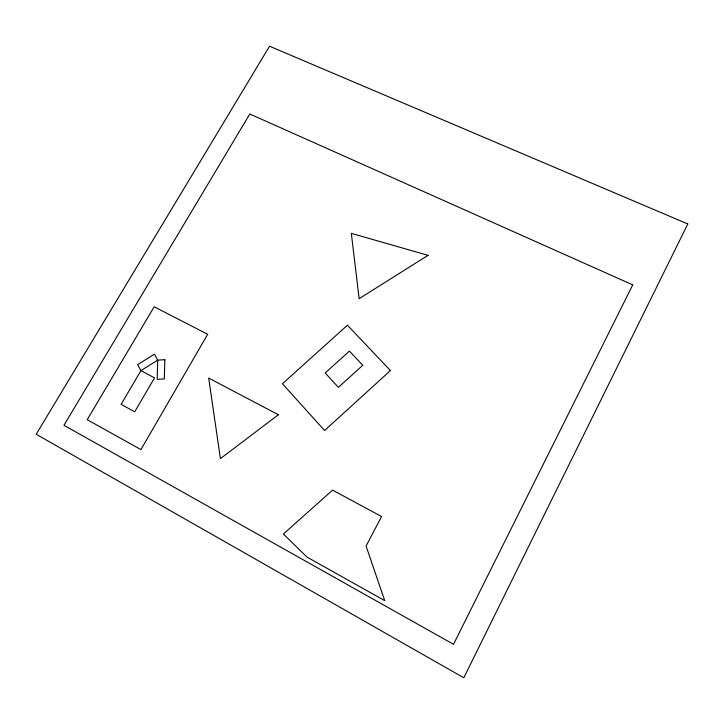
<?xml version="1.0" encoding="UTF-8"?>
<svg xmlns="http://www.w3.org/2000/svg" width="724" height="724" viewBox="0 0 724 724"><rect width="100%" height="100%" fill="white"/><g stroke="black" fill="none" stroke-linecap="round" stroke-linejoin="round"><path stroke-width="1.09" d="M164.846 359.701L164.312 378.905L157.18 379.313L157.742 360.118L154.384 354.181L137.614 364.679L140.936 370.643L154.52 377.892L134.709 411.793L121.107 404.354L140.936 370.643L157.742 360.118L164.846 359.701M687.8 223.969L463.803 677.782L36.2 434.255L269.554 46.218L687.8 223.969M632.74 284.876L453.514 644.306L63.965 425.296L249.798 113.994L632.74 284.876M381.566 516.52L366.072 546.041L384.734 600.658L306.895 557L283.41 534.022L332.578 490.13L381.566 516.52M207.688 334.289L140.927 449.586L87.215 419.685L154.167 306.786L207.688 334.289M390.435 370.552L324.587 430.518L282.441 383.765L347.411 325.221L390.435 370.552M362.76 365.285L338.425 387.358L325.176 372.996L349.411 351.086L362.76 365.285M278.405 414.734L220.413 458.636L208.684 378.073L278.405 414.734M428.056 255.328L359.149 298.659L351.33 233.372L428.056 255.328"/></g></svg>
